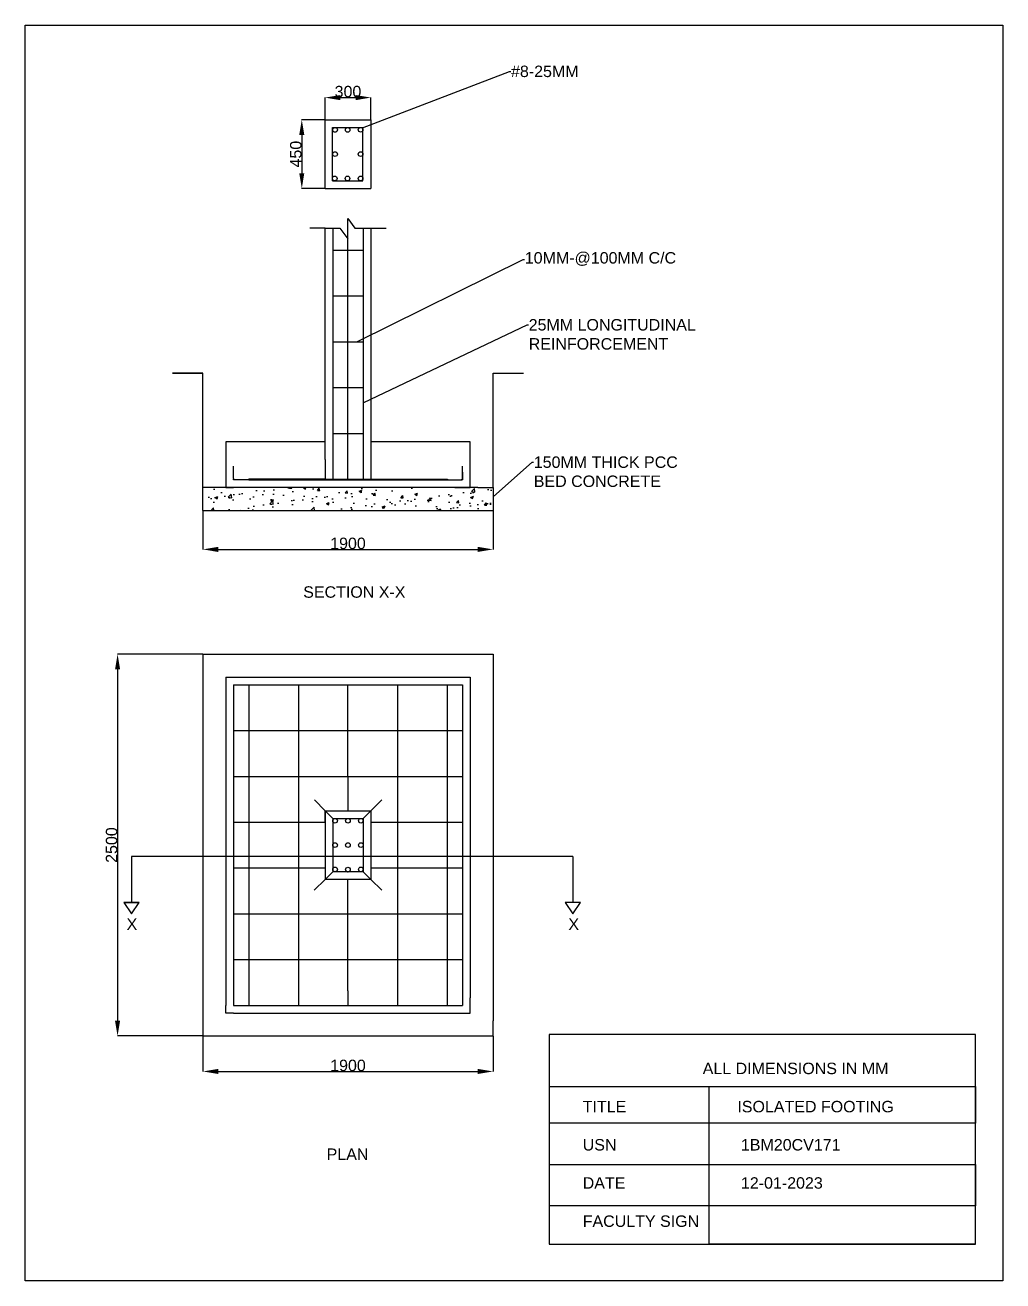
# Model space of a CAD drawing. Header units: millimetres. Extents: x 40145 to 205557, y -151835 to 42548.
# Drawn here: x 61319 to 67722, y 26135 to 34358 of the extents above; entities that cross this region are included whole.
import ezdxf
from ezdxf import colors
from ezdxf.entities.mleader import LeaderData, LeaderLine
from ezdxf.math import Vec2, Vec3

# ---------------------------------------------------------------- set-up
doc = ezdxf.new("R2010")
doc.units = ezdxf.units.MM
doc.styles.get("Standard").update_dxf_attribs({"font": 'arial.ttf'})
doc.dimstyles.new('ISO-25', dxfattribs={"dimtxt": 2.5, "dimasz": 100, "dimexe": 1.25, "dimexo": 0.625, "dimtad": 1, "dimtxsty": 'Standard', "dimcen": 2.5, "dimadec": 0, "dimazin": 0, "dimtfac": 1, "dimtmove": 0, "dimatfit": 3, "dimfxl": 1, "dimarcsym": 0})

# ---------------------------------------------------------------- blocks, each defined once
blk = doc.blocks.new('*D1')
at = {"color": 0, "lineweight": -2, "transparency": 16777216}
for p, q in [((62483.4, 31178.7), (62483.4, 30923.5)), ((64383.4, 31178.7), (64383.4, 30923.5)), ((62583.4, 30924.8), (64283.4, 30924.8))]:
    blk.add_line(p, q, dxfattribs=at)
at = {"color": 0, "transparency": 16777216}
for points in [[(62583.4, 30941.4), (62583.4, 30908.1), (62483.4, 30924.8)], [(64283.4, 30941.4), (64283.4, 30908.1), (64383.4, 30924.8)]]:
    blk.add_solid(points, dxfattribs=at)
at = {"layer": 'Defpoints', "color": 0, "transparency": 16777216}
for p in [(62483.4, 31179.4), (64383.4, 31179.4), (64383.4, 30924.8)]:
    blk.add_point(p, dxfattribs=at)
at = {"color": 0, "transparency": 16777216, "insert": (63433.4, 30963.7), "char_height": 75, "attachment_point": 5}
blk.add_mtext('1900', dxfattribs=at)
blk = doc.blocks.new('*D2')
at = {"color": 0, "lineweight": -2, "transparency": 16777216}
for p, q in [((63282.8, 33738.1), (63129.6, 33738.1)), ((63130.9, 33638.1), (63130.9, 33388.1)), ((63282.8, 33288.1), (63129.6, 33288.1))]:
    blk.add_line(p, q, dxfattribs=at)
at = {"color": 0, "transparency": 16777216}
for points in [[(63114.2, 33638.1), (63147.5, 33638.1), (63130.9, 33738.1)], [(63114.2, 33388.1), (63147.5, 33388.1), (63130.9, 33288.1)]]:
    blk.add_solid(points, dxfattribs=at)
at = {"layer": 'Defpoints', "color": 0, "transparency": 16777216}
for p in [(63283.4, 33738.1), (63130.9, 33288.1), (63283.4, 33288.1)]:
    blk.add_point(p, dxfattribs=at)
at = {"color": 0, "transparency": 16777216, "insert": (63091.9, 33513.1), "char_height": 75, "attachment_point": 5, "rotation": 90}
blk.add_mtext('450', dxfattribs=at)
blk = doc.blocks.new('*D3')
at = {"color": 0, "lineweight": -2, "transparency": 16777216}
for p, q in [((63283.4, 33738.7), (63283.4, 33884.5)), ((63383.4, 33883.3), (63483.4, 33883.3)), ((63583.4, 33738.7), (63583.4, 33884.5))]:
    blk.add_line(p, q, dxfattribs=at)
at = {"color": 0, "transparency": 16777216}
for points in [[(63383.4, 33899.9), (63383.4, 33866.6), (63283.4, 33883.3)], [(63483.4, 33899.9), (63483.4, 33866.6), (63583.4, 33883.3)]]:
    blk.add_solid(points, dxfattribs=at)
at = {"layer": 'Defpoints', "color": 0, "transparency": 16777216}
for p in [(63583.4, 33883.3), (63283.4, 33738.1), (63583.4, 33738.1)]:
    blk.add_point(p, dxfattribs=at)
at = {"color": 0, "transparency": 16777216, "insert": (63433.4, 33922.2), "char_height": 75, "attachment_point": 5}
blk.add_mtext('300', dxfattribs=at)
blk = doc.blocks.new('*D4')
at = {"color": 0, "lineweight": -2, "transparency": 16777216}
for p, q in [((62482.8, 30238.6), (61923.3, 30238.6)), ((61924.5, 30138.6), (61924.5, 27838.6)), ((62482.8, 27738.6), (61923.3, 27738.6))]:
    blk.add_line(p, q, dxfattribs=at)
at = {"color": 0, "transparency": 16777216}
for points in [[(61907.9, 30138.6), (61941.2, 30138.6), (61924.5, 30238.6)], [(61907.9, 27838.6), (61941.2, 27838.6), (61924.5, 27738.6)]]:
    blk.add_solid(points, dxfattribs=at)
at = {"layer": 'Defpoints', "color": 0, "transparency": 16777216}
for p in [(62483.4, 30238.6), (61924.5, 27738.6), (62483.4, 27738.6)]:
    blk.add_point(p, dxfattribs=at)
at = {"color": 0, "transparency": 16777216, "insert": (61885.6, 28988.6), "char_height": 75, "attachment_point": 5, "rotation": 90}
blk.add_mtext('2500', dxfattribs=at)
blk = doc.blocks.new('*D5')
at = {"color": 0, "lineweight": -2, "transparency": 16777216}
for p, q in [((62483.4, 27738), (62483.4, 27505)), ((64383.4, 27738), (64383.4, 27505)), ((62583.4, 27506.3), (64283.4, 27506.3))]:
    blk.add_line(p, q, dxfattribs=at)
at = {"color": 0, "transparency": 16777216}
for points in [[(62583.4, 27522.9), (62583.4, 27489.6), (62483.4, 27506.3)], [(64283.4, 27522.9), (64283.4, 27489.6), (64383.4, 27506.3)]]:
    blk.add_solid(points, dxfattribs=at)
at = {"layer": 'Defpoints', "color": 0, "transparency": 16777216}
for p in [(62483.4, 27738.6), (64383.4, 27738.6), (64383.4, 27506.3)]:
    blk.add_point(p, dxfattribs=at)
at = {"color": 0, "transparency": 16777216, "insert": (63433.4, 27545.2), "char_height": 75, "attachment_point": 5}
blk.add_mtext('1900', dxfattribs=at)

msp = doc.modelspace()

# ---------------------------------------------------------------- hatches: boundary and pattern name
h = msp.add_hatch()
h.set_pattern_fill('AR-CONC', color=256)
h.paths.add_polyline_path([(64383.39444, 31329.36127), (64283.39444, 31329.36127), (62483.39444, 31329.36127), (62483.39444, 31179.36127), (64283.39444, 31179.36127), (64383.39444, 31179.36127)])

# ---------------------------------------------------------------- linework, layer by layer
for p, q in [((63283.39444, 33288.10703), (63283.39444, 33738.10703)), ((63283.39444, 33738.10703), (63583.39444, 33738.10703)), ((63583.39444, 33738.10703), (63583.39444, 33288.10703)), ((63331.48568, 33688.10703), (63531.26206, 33688.10703)), ((63331.48568, 33338.10703), (63331.48568, 33688.10703)), ((63431.37387, 33687.11249), (63431.37387, 33688.10703)), ((63531.26206, 33338.10703), (63531.26206, 33688.10703)), ((63331.48568, 33513.10703), (63333.39444, 33513.10703)), ((63331.48568, 33338.10703), (63531.26206, 33338.10703)), ((63431.37387, 33338.10703), (63431.37387, 33338.65575)), ((63283.39444, 33288.10703), (63583.39444, 33288.10703)), ((63433.39444, 33028.50655), (63433.39444, 33092.56066)), ((63433.39444, 33092.56066), (63479.12969, 33028.50655)), ((63283.39444, 33028.50655), (63183.39444, 33028.50655)), ((63283.39444, 31512.40927), (63283.39444, 33028.50655)), ((63283.39444, 33028.50655), (63379.57691, 33028.50655)), ((63283.39444, 33028.50655), (63333.39444, 33028.50655)), ((63333.39444, 33028.50655), (63333.39444, 31384.36127)), ((63379.57691, 33028.50655), (63433.39444, 32957.72112)), ((63433.39444, 32957.72112), (63433.39444, 33028.50655)), ((63479.12969, 33028.50655), (63583.39444, 33028.50655)), ((63533.39444, 33028.50655), (63533.39444, 31384.36127)), ((63583.39444, 33028.50655), (63583.39444, 31390.13177)), ((63583.39444, 33028.50655), (63683.39444, 33028.50655)), ((63433.39444, 32884.36127), (63433.39444, 32957.72112)), ((63333.39444, 32884.36127), (63533.39444, 32884.36127)), ((63433.39444, 31384.36127), (63433.39444, 32884.36127)), ((63333.39444, 32584.36127), (63533.39444, 32584.36127)), ((63333.39444, 32284.36127), (63533.39444, 32284.36127)), ((62483.39444, 32079.36127), (62283.39444, 32079.36127)), ((62283.39444, 32079.36127), (62483.39444, 32079.36127)), ((62483.39444, 31179.36127), (62483.39444, 32079.36127)), ((64383.39444, 32079.36127), (64483.39444, 32079.36127)), ((64383.39444, 31329.36127), (64383.39444, 32079.36127)), ((64383.39444, 32079.36127), (64583.39444, 32079.36127)), ((63333.39444, 31984.36127), (63533.39444, 31984.36127)), ((63333.39444, 31684.36127), (63533.39444, 31684.36127)), ((63333.39444, 31684.36127), (63533.39444, 31684.36127)), ((62633.39444, 31629.36127), (62633.39444, 31329.36127)), ((63283.39444, 31629.36127), (62633.39444, 31629.36127)), ((64133.39444, 31629.36127), (63583.39444, 31629.36127)), ((64133.39444, 31629.36127), (64083.39444, 31629.36127)), ((64233.39444, 31629.36127), (64133.39444, 31629.36127)), ((64233.39444, 31329.36127), (64233.39444, 31629.36127)), ((63283.39444, 31512.40927), (63283.39444, 31384.36127)), ((62683.39444, 31389.36127), (62683.39444, 31469.36127)), ((64183.39444, 31389.55457), (64183.39444, 31469.36127)), ((64183.39444, 31429.45792), (64183.39444, 31381.67719)), ((62683.39444, 31389.36127), (62683.39444, 31381.86127)), ((62692.50439, 31379.40096), (62685.90947, 31379.36132)), ((62783.39444, 31379.36127), (62693.39444, 31379.36127)), ((62694.2845, 31379.36127), (62694.2845, 31379.40096)), ((63283.39444, 31384.36127), (62783.39444, 31384.36127)), ((62783.39444, 31379.36127), (64083.39444, 31379.36127)), ((63283.39444, 31384.36127), (64083.39444, 31384.36127)), ((63583.39444, 31390.13177), (63583.39444, 31384.36127)), ((64083.39444, 31379.36127), (64172.68178, 31379.36127)), ((64172.68178, 31379.36127), (64180.90123, 31379.36127)), ((64283.39444, 31329.36127), (62483.39444, 31329.36127)), ((62633.39444, 31329.36127), (62683.39444, 31329.36127)), ((64133.39444, 31329.36127), (64233.39444, 31329.36127)), ((64283.39444, 31329.36127), (64383.39444, 31329.36127)), ((64383.39444, 31329.36127), (64383.39444, 31179.36127)), ((62483.39444, 31179.36127), (64283.39444, 31179.36127)), ((64283.39444, 31179.36127), (64383.39444, 31179.36127)), ((62483.39444, 30238.61073), (62483.39444, 28326.73889)), ((62483.39444, 30238.61073), (64283.39444, 30238.61073)), ((64283.39444, 30238.61073), (64383.39444, 30238.61073)), ((64383.39444, 30238.61073), (64383.39444, 27838.61073)), ((62633.39444, 30088.61073), (64233.39444, 30088.61073)), ((62633.39444, 30088.61073), (62633.39444, 27988.61073)), ((62683.39444, 30038.61073), (62683.39444, 28038.61073)), ((62683.39444, 30038.61073), (64183.39444, 30038.61073)), ((62783.39444, 30038.61073), (62783.39444, 28038.61073)), ((63108.39444, 30038.61073), (63108.39444, 28038.61073)), ((63433.39444, 29438.61073), (63433.39444, 30038.61073)), ((63758.39444, 30038.61073), (63758.39444, 28038.61073)), ((64083.39444, 30038.61073), (64083.39444, 28038.61073)), ((64183.39444, 30038.61073), (64183.39444, 28038.61073)), ((64233.39444, 30088.61073), (64233.39444, 27988.61073)), ((62683.39444, 29738.61073), (64183.39444, 29738.61073)), ((62683.39444, 29438.61073), (64183.39444, 29438.61073)), ((63433.39444, 29438.61073), (63433.39444, 29213.61073)), ((63283.39444, 29213.61073), (63213.28919, 29284.9217)), ((63583.39444, 29213.61073), (63654.10512, 29284.32141)), ((63283.39444, 29138.61073), (63283.39444, 29213.61073)), ((63283.39444, 29213.61073), (63583.39444, 29213.61073)), ((63283.39444, 29213.61073), (63283.39444, 28763.61073)), ((63333.39444, 29163.61073), (63283.39444, 29213.61073)), ((63283.39444, 29213.61073), (63583.39444, 29213.61073)), ((63583.39444, 29213.61073), (63533.39444, 29163.61073)), ((63583.39444, 29213.61073), (63583.39444, 28763.61073)), ((63583.39444, 29213.61073), (63583.39444, 28763.61073)), ((62683.39444, 29138.61073), (63283.39444, 29138.61073)), ((63333.39444, 29163.61073), (63333.39444, 28813.61073)), ((63333.39444, 29163.61073), (63533.39444, 29163.61073)), ((63433.39444, 29163.22205), (63433.39444, 29163.61073)), ((63533.39444, 29163.61073), (63533.39444, 28813.61073)), ((63533.39444, 29163.61073), (63533.39444, 28813.61073)), ((63583.39444, 29138.61073), (64183.39444, 29138.61073)), ((63533.31777, 28988.61073), (63533.39444, 28988.61073)), ((64906.68355, 28913.35838), (62016.24691, 28913.35838)), ((62016.24691, 28913.35838), (62016.24691, 28613.35838)), ((64906.68355, 28913.35838), (64906.68355, 28613.35838)), ((62683.39444, 28838.61073), (63283.39444, 28838.61073)), ((63283.39444, 28763.61073), (63333.39444, 28813.61073)), ((63533.39444, 28813.61073), (63333.39444, 28813.61073)), ((63533.39444, 28813.61073), (63583.39444, 28763.61073)), ((63583.39444, 28838.61073), (64183.39444, 28838.61073)), ((63283.39444, 28763.61073), (63212.68377, 28692.90005)), ((63583.39444, 28763.61073), (63283.39444, 28763.61073)), ((63583.39444, 28763.61073), (63283.39444, 28763.61073)), ((63433.39444, 28034.80957), (63433.39444, 28763.61073)), ((63583.39444, 28763.61073), (63654.10512, 28692.90005)), ((61966.24691, 28613.35838), (62016.24691, 28613.35838)), ((62066.24691, 28613.35838), (61966.24691, 28613.35838)), ((61966.24691, 28613.35838), (62016.24691, 28538.35838)), ((62016.24691, 28613.35838), (62066.24691, 28613.35838)), ((62016.24691, 28538.35838), (62066.24691, 28613.35838)), ((62683.39444, 28538.61073), (64183.39444, 28538.61073)), ((64956.68355, 28613.35838), (64856.68355, 28613.35838)), ((64856.68355, 28613.35838), (64906.68355, 28538.35838)), ((64906.68355, 28538.35838), (64956.68355, 28613.35838)), ((62483.39444, 28326.73889), (62483.39444, 27838.61073)), ((62683.39444, 28238.61073), (64183.39444, 28238.61073)), ((62633.39444, 27988.61073), (62633.39444, 27938.61073)), ((62683.39444, 28038.61073), (62683.39444, 27938.61073)), ((62783.39444, 28038.61073), (62783.39444, 27938.61073)), ((63108.39444, 28038.61073), (63108.39444, 27938.61073)), ((63433.39444, 28034.80957), (63433.39444, 27938.61073)), ((63758.39444, 28038.61073), (63758.39444, 27938.61073)), ((64083.39444, 28038.61073), (64083.39444, 27938.61073)), ((64183.39444, 28038.61073), (64183.39444, 27938.61073)), ((64233.39444, 27938.61073), (64233.39444, 27988.61073)), ((62633.39444, 27888.61073), (62633.39444, 27938.61073)), ((62683.39444, 27888.61073), (62633.39444, 27888.61073)), ((62683.39444, 27938.61073), (64183.39444, 27938.61073)), ((62683.39444, 27888.61073), (64183.39444, 27888.61073)), ((64183.39444, 27888.61073), (64233.39444, 27888.61073)), ((64233.39444, 27888.61073), (64233.39444, 27938.61073)), ((62483.39444, 27838.61073), (62483.39444, 27738.61073)), ((64383.39444, 27738.61073), (64383.39444, 27838.61073)), ((62483.39444, 27738.61073), (62633.39444, 27738.61073)), ((62633.39444, 27738.61073), (64383.39444, 27738.61073)), ((67543.26352, 27747.6465), (64751.6034, 27747.6465)), ((64751.6034, 27747.6465), (64751.6034, 27667.52046)), ((67543.26352, 26375.48777), (67543.26352, 27747.6465)), ((64751.6034, 27667.52046), (64751.6034, 26375.48777)), ((64751.6034, 27667.52046), (64751.6034, 27407.11075)), ((64751.6034, 27407.11075), (67543.26352, 27407.11075)), ((65799.10251, 26375.48777), (65799.10251, 27407.11075)), ((67543.26352, 27407.11075), (67543.26352, 27166.73257)), ((67543.26352, 27166.73257), (64751.6034, 27166.73257)), ((64751.6034, 27166.73257), (64751.6034, 26896.30714)), ((64751.6034, 26896.30714), (67543.26352, 26896.30714)), ((67543.26352, 26896.30714), (67543.26352, 26625.88171)), ((67543.26352, 26625.88171), (64751.6034, 26625.88171)), ((64751.6034, 26625.88171), (64751.6034, 26375.48777)), ((64751.6034, 26375.48777), (67543.26352, 26375.48777)), ((67543.26352, 26375.48777), (65799.10251, 26375.48777))]:
    msp.add_line(p, q)
msp.add_lwpolyline([(61319.0384, 34357.94309), (67722.27837, 34357.94309), (67722.27837, 26134.84154), (61319.0384, 26134.84154)], close=True)
for centre, radius in [((63348.67249, 33671.83445), 15.27804), ((63431.37387, 33671.83445), 15.27804), ((63516.1082, 33672.7662), 15.27804), ((63348.67249, 33513.10703), 15.27804), ((63516.1082, 33513.10703), 15.27804), ((63346.39077, 33353.8972), 15.27804), ((63430.31694, 33353.8972), 15.27804), ((63516.1082, 33353.8972), 15.27804), ((62685.89444, 31381.86127), 2.5), ((62783.39444, 31381.86127), 2.5), ((63108.39444, 31381.86127), 2.5), ((63433.39444, 31381.86127), 2.5), ((63758.39444, 31381.86127), 2.5), ((64083.39444, 31381.86127), 2.5), ((64180.90123, 31381.86127), 2.5), ((63348.67249, 29148.33268), 15.27804), ((63433.39444, 29147.94401), 15.27804), ((63517.50998, 29148.33268), 15.27804), ((63348.67249, 28988.61073), 15.27804), ((63433.39444, 28988.61073), 15.27804), ((63518.03972, 28988.61073), 15.27804), ((63348.67249, 28829.2691), 15.27804), ((63433.39444, 28828.02844), 15.27804), ((63517.54255, 28829.2691), 15.27804)]:
    msp.add_circle(centre, radius)
msp.add_arc((62693.39444, 31389.36127), 10, 264.89358719, 270)
for p in [(63331.48568, 33513.10703), (63431.37387, 33338.10703), (62908.39444, 31384.36127), (63033.39444, 31384.36127), (63108.39444, 31379.36127), (63158.39444, 31384.36127), (63433.39444, 31379.36127), (63758.39444, 31379.36127), (63333.39444, 28988.61073), (63433.39444, 28813.61073)]:
    msp.add_point(p)

# ---------------------------------------------------------------- texts
at = {"char_height": 75, "attachment_point": 1}
for s, width, insert in [('SECTION X-X', 1486.4668037, (63140.30926, 30683.19083)), ('X', 143.1173081, (61983.52652, 28507.90082)), ('X', 143.1173081, (64876.75115, 28507.90082)), ('                           ALL DIMENSIONS IN MM\\P\\PTITLE                         ISOLATED FOOTING\\P\\PUSN                            1BM20CV171\\P\\PDATE                          12-01-2023\\P\\PFACULTY SIGN', 4629.8983593, (64970.62895, 27563.6803)), ('PLAN', 1064.3262871, (63293.78951, 27001.7558))]:
    msp.add_mtext_dynamic_manual_height_columns(s, width=width, gutter_width=12.5, heights=[0], dxfattribs=dict(at, insert=insert))

# ---------------------------------------------------------------- dimensions: what is measured, and where the dimension line sits
for base, p1, p2, picture, middle in [((63583.39444, 33883.27735), (63283.39444, 33738.10703), (63583.39444, 33738.10703), '*D3', (63433.39444, 33922.22091)), ((64383.39444, 30924.75736), (62483.39444, 31179.36127), (64383.39444, 31179.36127), '*D1', (63433.39444, 30963.67534))]:
    dim = msp.add_linear_dim(base=base, p1=p1, p2=p2, dimstyle='ISO-25', override={"dimtxt": 75})
    dim.commit()
    dim.dimension.update_dxf_attribs({"geometry": picture, "text_midpoint": middle})
for base, p1, p2, picture, middle in [((63130.86239, 33288.10703), (63283.39444, 33738.10703), (63283.39444, 33288.10703), '*D2', (63091.94442, 33513.10703)), ((61924.54033, 27738.61073), (62483.39444, 30238.61073), (62483.39444, 27738.61073), '*D4', (61885.62235, 28988.61073))]:
    dim = msp.add_linear_dim(base=base, p1=p1, p2=p2, angle=90, dimstyle='ISO-25', override={"dimtxt": 75})
    dim.commit()
    dim.dimension.update_dxf_attribs({"geometry": picture, "text_midpoint": middle})
dim = msp.add_linear_dim(base=(64383.39444, 27506.26394), p1=(62483.39444, 27738.61073), p2=(64383.39444, 27738.61073), dimstyle='ISO-25', override={"dimtxt": 75})
dim.commit()
dim.dimension.update_dxf_attribs({"geometry": '*D5', "text_midpoint": (63433.39444, 27506.26394), "dimtype": 160})

# ---------------------------------------------------------------- leaders
ml = msp.add_multileader_mtext('Standard')
ml.set_content('#8-25MM', color=256)
ml.set_leader_properties()
ml.build(insert=Vec2(0, 0))
ctx = ml.context
ctx.base_point, ctx.char_height, ctx.plane_origin = Vec3(64499.17526, 34054.59681), 75, Vec3(63525.66329, 33684.68757)
notes = []
notes.append((ctx, [(0, (1, 1, 0), (64491.17526, 34054.59681), (1, 0), 8, [(0, [(63525.66329, 33684.68757)], 0, [])])]))
ctx.mtext.insert, ctx.mtext.flow_direction = Vec3(64501.17526, 34092.7363), 5
ml = msp.add_multileader_mtext('Standard')
ml.set_content('10MM-@100MM C/C', color=256)
ml.set_leader_properties()
ml.build(insert=Vec2(0, 0))
ctx = ml.context
ctx.base_point, ctx.char_height, ctx.plane_origin = Vec3(64589.21925, 32822.96429), 75, Vec3(63493.15085, 32284.36127)
notes.append((ctx, [(0, (1, 1, 0), (64581.21925, 32822.96429), (1, 0), 8, [(0, [(63493.15085, 32284.36127)], 0, [])])]))
ctx.mtext.insert, ctx.mtext.flow_direction = Vec3(64591.21925, 32871.48919), 5
ml = msp.add_multileader_mtext('Standard')
ml.set_content('25MM LONGITUDINAL\\PREINFORCEMENT', color=256)
ml.set_leader_properties()
ml.build(insert=Vec2(0, 0))
ctx = ml.context
ctx.base_point, ctx.char_height, ctx.plane_origin = Vec3(64614.92249, 32395.0032), 75, Vec3(63533.39444, 31885.16409)
notes.append((ctx, [(0, (1, 1, 0), (64606.92249, 32395.0032), (1, 0), 8, [(0, [(63533.39444, 31885.16409)], 0, [])])]))
ctx.mtext.insert, ctx.mtext.flow_direction = Vec3(64616.92249, 32433.1427), 5
ml = msp.add_multileader_mtext('Standard')
ml.set_content('150MM THICK PCC\\PBED CONCRETE', color=256)
ml.set_leader_properties()
ml.build(insert=Vec2(0, 0))
ctx = ml.context
ctx.base_point, ctx.char_height, ctx.plane_origin = Vec3(64648.30817, 31495.42829), 75, Vec3(64383.39444, 31269.01933)
notes.append((ctx, [(0, (1, 1, 0), (64640.30817, 31495.42829), (1, 0), 8, [(0, [(64383.39444, 31269.01933)], 0, [])])]))
ctx.mtext.insert, ctx.mtext.flow_direction = Vec3(64650.30817, 31533.56778), 5
for ctx, leaders in notes:
    for number, flags, end, landing, length, lines in leaders:
        leader = LeaderData()
        leader.index, (leader.has_last_leader_line, leader.has_dogleg_vector, leader.attachment_direction) = number, flags
        leader.last_leader_point, leader.dogleg_vector, leader.dogleg_length = Vec3(end), Vec3(landing), length
        for number, points, colour, breaks in lines:
            line = LeaderLine()
            line.index, line.vertices, line.color, line.breaks = number, Vec3.list(points), colors.encode_raw_color(colour), breaks
            leader.lines.append(line)
        ctx.leaders.append(leader)

doc.saveas('drawing.dxf')
